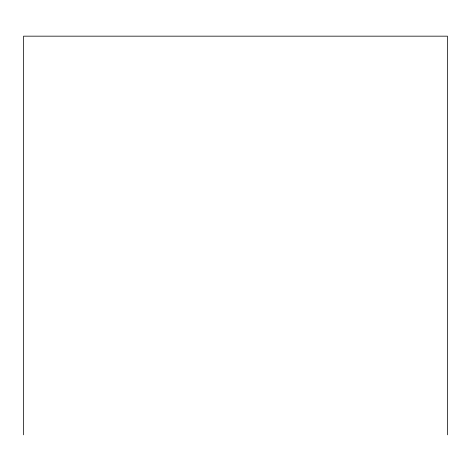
<?xml version="1.0" encoding="UTF-8"?>
<svg xmlns="http://www.w3.org/2000/svg" width="471" height="471" viewBox="0 0 471 471"><rect width="100%" height="100%" fill="white"/><g stroke="black" fill="none" stroke-linecap="round" stroke-linejoin="round"><path stroke-width="0.71" d="M447.45 434.833L447.45 36.167L23.55 36.167L23.55 434.833"/></g></svg>
